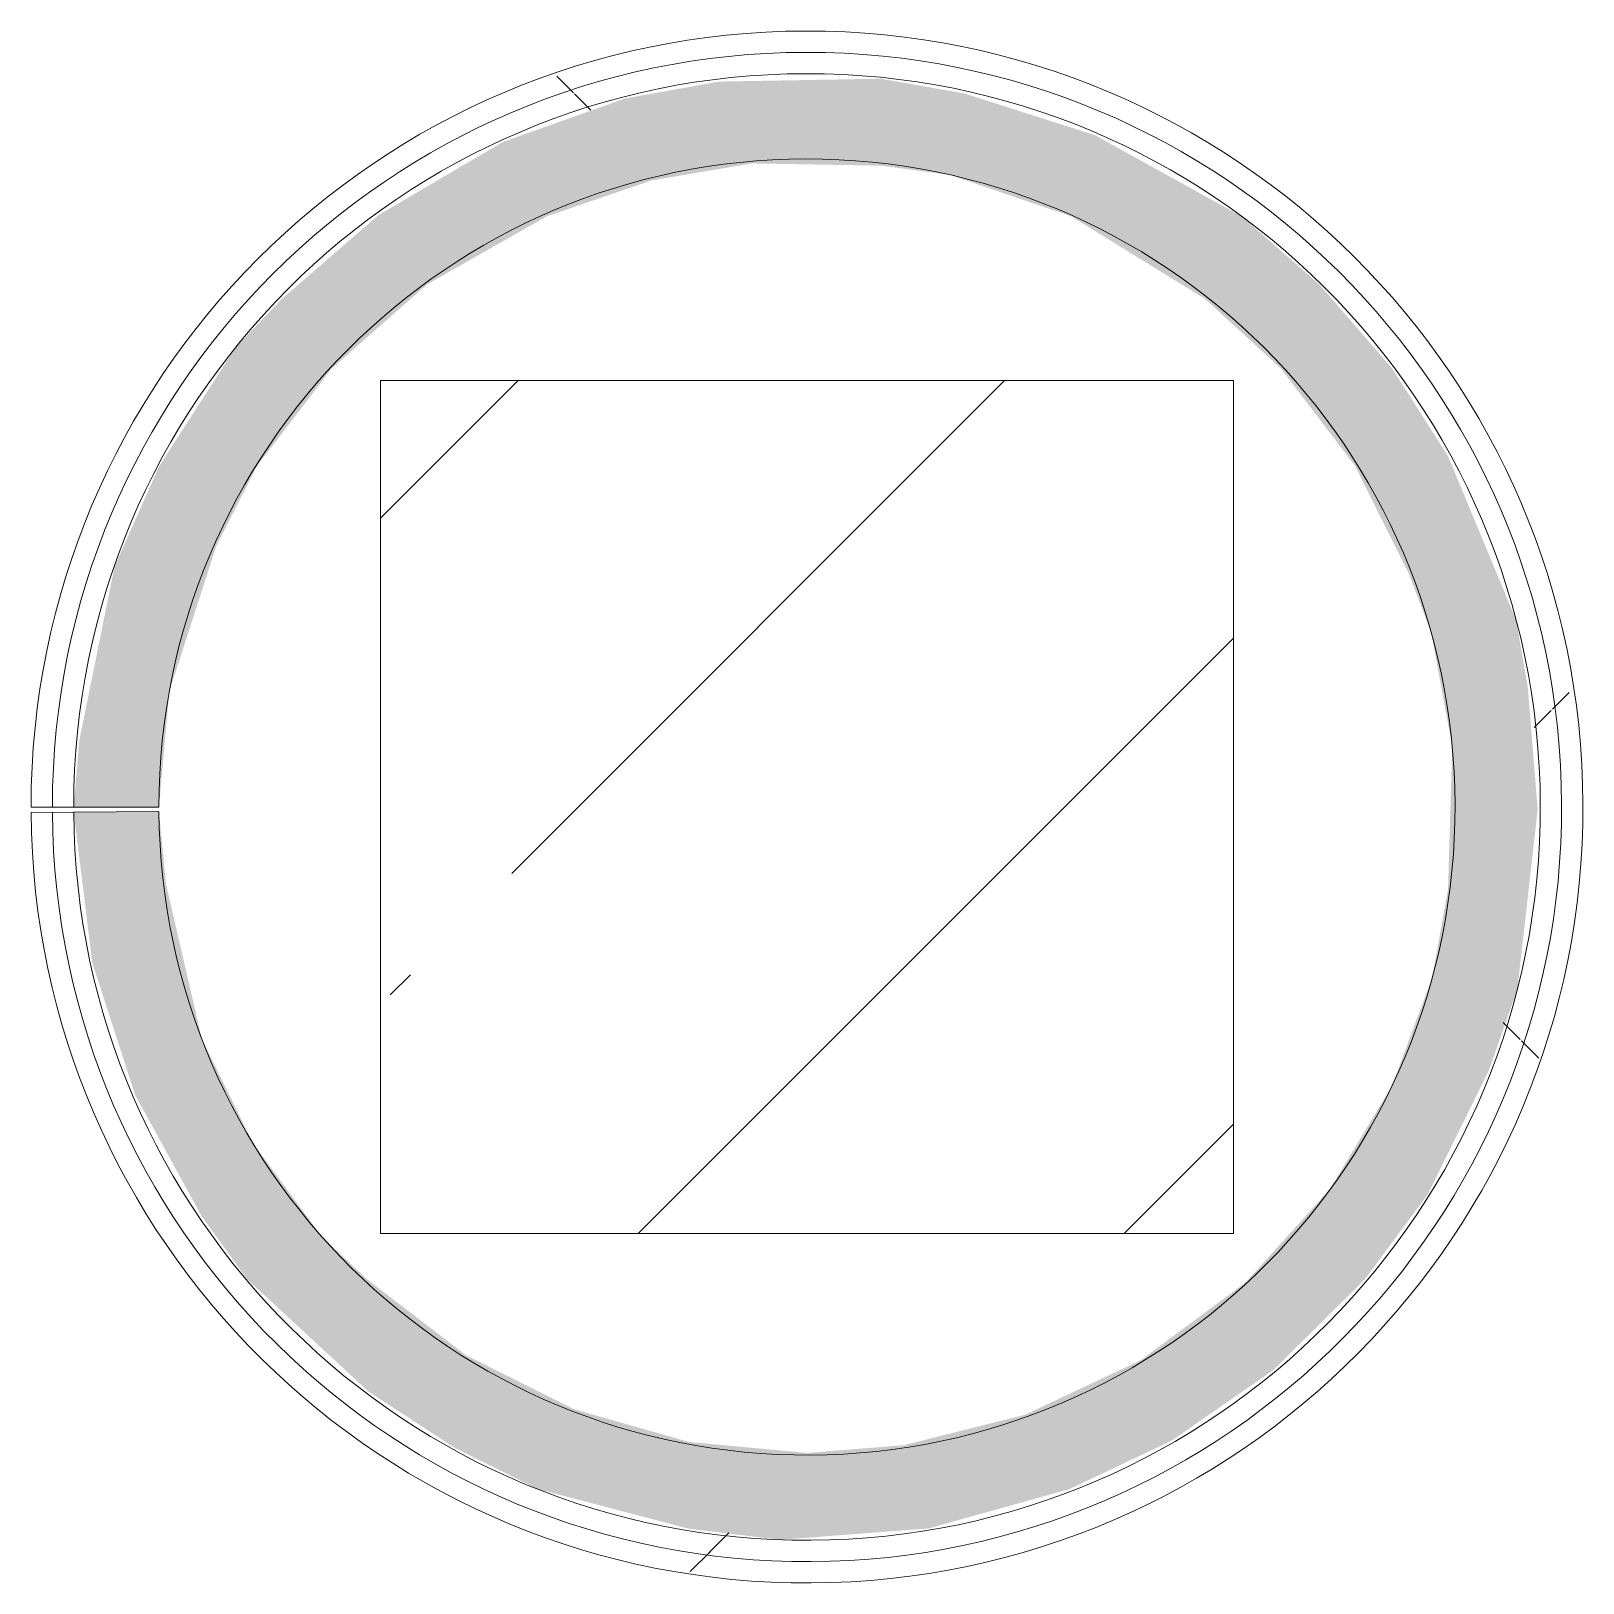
# Model space of a CAD drawing. Header units: millimetres. Extents: x 81425 to 274970, y -8553 to 29000.
# Drawn here: x 195965 to 196875, y 16565 to 17475 of the extents above; entities that cross this region are included whole.
import ezdxf

# ---------------------------------------------------------------- set-up
doc = ezdxf.new("R2010")
doc.units = ezdxf.units.MM
for name, color, linetype, lineweight in [('A-WALL', 7, 'Continuous', 9), ('I-WALL-3', 7, 'Continuous', 5), ('S-COLS-1', 7, 'Continuous', 5)]:
    doc.layers.add(name, color=color, linetype=linetype, lineweight=lineweight)
doc.layers.add('I-WALL-1', color=7, linetype='Continuous', lineweight=5, true_color=0xe7e7e7)
pattern_1 = [(45, (147960.1, 0), (-530.33, 530.33), []), (135, (147960.1, 0), (-530.33, -530.33), [])]

# ---------------------------------------------------------------- blocks, each defined once
blk = doc.blocks.new('BSC_Колонна _Прямоугольная - 500х500-22732503-1_8_3_птичка')
at = {"layer": 'S-COLS-1'}
h = blk.add_hatch(dxfattribs=at)
h.set_pattern_fill('FP_139', color=256, style=0, pattern_type=2)
h.set_pattern_definition([(45, (-48460, -17020), (-285.123, 285.123), []), (45, (-48174.88, -17020), (-285.123, 285.123), [504.031, -100.806, 16.764, -84.042])])
h.paths.add_polyline_path([(213.67, -250), (250, -250), (250, 250), (-250, 250), (-250, -250)])
for p, q in [((250, 250), (-250, 250)), ((-250, 250), (-250, -250)), ((250, -250), (250, 250)), ((-250, -250), (250, -250))]:
    blk.add_line(p, q, dxfattribs=at)

msp = doc.modelspace()

# ---------------------------------------------------------------- hatches: boundary and pattern name
at = {"layer": 'I-WALL-1'}
msp.add_hatch(color=256, dxfattribs=at).paths.add_polyline_path([(196404.13, 16590.3), (196491.23, 16596.94), (196573.85, 16620), (196633.75, 16648.33), (196693.43, 16689.74), (196747.19, 16743.04), (196784.04, 16792.8), (196820.08, 16865.85), (196836.62, 16913.24), (196848.54, 17018.52), (196842.69, 17090.58), (196835.85, 17129.71), (196795.96, 17225.71), (196763.22, 17277.12), (196720.52, 17326.42), (196674.82, 17366.41), (196588.94, 17413.92), (196512.19, 17438.45), (196463.33, 17447.05), (196368.46, 17445.35), (196313.25, 17435.41), (196241.62, 17409.88), (196169.01, 17367.22), (196112.16, 17317.94), (196085.32, 17289.88), (196040.28, 17220), (196014.05, 17161.03), (195993.39, 17058.98), (195990.09, 17020), (196040.08, 17020), (196046.17, 17087.78), (196073.67, 17172.95), (196097.59, 17220), (196141.36, 17277.12), (196197.3, 17326.42), (196267.58, 17366.41), (196328.84, 17387.37), (196387.84, 17397.38), (196463.33, 17396.06), (196503.89, 17390.64), (196574.9, 17366.41), (196653.49, 17317.94), (196697.98, 17277.12), (196741.44, 17220), (196772.97, 17156.81), (196786.06, 17122.28), (196798.43, 17055.37), (196795.96, 16972.03), (196786.77, 16920.32), (196763.11, 16856.51), (196726.5, 16795.69), (196677.19, 16741.11), (196615.5, 16695.46), (196548.04, 16663.68), (196476.9, 16645.79), (196420.08, 16641.23), (196350.62, 16647.73), (196283.27, 16666.95), (196220.08, 16698.59), (196162.13, 16743.04), (196135.49, 16768.19), (196095.14, 16822.99), (196065.21, 16884.1), (196044.2, 16974.92), (196040.09, 17017.31), (195990.09, 17016.95), (196000.97, 16928.75), (196026.16, 16851.11), (196065.21, 16779.9), (196091.82, 16743.04), (196162.96, 16677.22), (196213.68, 16644.12), (196262.05, 16620.09), (196350.62, 16596.85), (196371.13, 16594.34)])
at = {"layer": 'I-WALL-3'}
h = msp.add_hatch(dxfattribs=at)
h.set_pattern_fill('FP_199', color=256, style=0, pattern_type=2)
h.set_pattern_definition(pattern_1)
h.paths.add_polyline_path([(196384.96, 16566.36), (196492.66, 16572.38), (196567, 16591), (196633.75, 16620.02), (196691.47, 16656.56), (196740.89, 16698.85), (196798.58, 16770.26), (196827.59, 16820), (196852.93, 16881.69), (196869.28, 16948.38), (196872.16, 17055.37), (196860.07, 17129.71), (196835.85, 17200.99), (196801.73, 17264.92), (196754.34, 17326.42), (196700.42, 17376.42), (196641.88, 17415.58), (196568.65, 17448.43), (196503.89, 17465.75), (196436.44, 17473.48), (196350.23, 17468.07), (196282.82, 17452.32), (196219.56, 17427.1), (196151.9, 17385.9), (196100.62, 17342.52), (196044.56, 17274.29), (196012.64, 17220), (195983.93, 17144.85), (195971.09, 17092.59), (195965.09, 17020), (195977.58, 17020), (195984.24, 17095.89), (196014.59, 17193.36), (196044.56, 17251.76), (196094.93, 17317.94), (196136.11, 17358.34), (196196.71, 17401.12), (196286.51, 17440.21), (196350.92, 17455.63), (196420.43, 17461.26), (196503.89, 17452.95), (196578.71, 17431.42), (196647.36, 17397.83), (196703.55, 17357.83), (196760.3, 17300.47), (196795.96, 17251.11), (196825.53, 17195.67), (196849.96, 17121.35), (196860.87, 17055.37), (196861.12, 16984.08), (196838.93, 16882.06), (196812.62, 16818.73), (196766.49, 16747.21), (196728.45, 16704.18), (196670.71, 16656.66), (196604.87, 16619.19), (196534, 16593.62), (196476.9, 16581.3), (196371.13, 16581.79), (196301.05, 16595.38), (196234.06, 16620.09), (196162.96, 16661.8), (196113.66, 16702.64), (196065.21, 16757.87), (196026.16, 16821.31), (195996.78, 16896.24), (195984.47, 16942.21), (195971.81, 17016.82), (195965.09, 17016.77), (195979.99, 16910.6), (196003.85, 16840), (196035.18, 16779.94), (196077.56, 16722.42), (196137.97, 16664.91), (196196.81, 16625.17), (196262.05, 16594.75), (196331.82, 16574.92), (196371.13, 16568.59)])
h = msp.add_hatch(dxfattribs=at)
h.set_pattern_fill('FP_199', color=256, style=0, pattern_type=2)
h.set_pattern_definition(pattern_1)
h.paths.add_polyline_path([(196403.67, 16577.8), (196506.51, 16587.55), (196581.04, 16609.48), (196639.08, 16636.97), (196700.5, 16679.36), (196750.29, 16726.97), (196791.7, 16780.92), (196825.81, 16844.46), (196851, 16923.72), (196861, 17017.87), (196855.25, 17091.07), (196843.83, 17144.41), (196811.36, 17223.72), (196766.49, 17292.84), (196729.72, 17334.92), (196674.91, 17380.96), (196612.78, 17417.81), (196522.02, 17449.08), (196463.33, 17459.52), (196368.46, 17457.91), (196302.14, 17445.02), (196231.62, 17418.78), (196162.5, 17377.9), (196113.66, 17337.52), (196064.26, 17280.94), (196026.16, 17218.99), (195996.25, 17142.07), (195983.75, 17092.59), (195977.58, 17020), (195990.09, 17020.13), (196002.8, 17117.77), (196026.16, 17188.72), (196048.67, 17235.58), (196093.75, 17298.69), (196163.05, 17362.8), (196220.21, 17399.05), (196283.45, 17426.24), (196350.83, 17443.06), (196420.32, 17448.8), (196503.89, 17440.22), (196568.65, 17422.02), (196639.08, 17388.3), (196695.54, 17348.29), (196744.85, 17299.74), (196786.06, 17243.31), (196822.74, 17166.45), (196837.37, 17121.01), (196848.41, 17055.37), (196848.4, 16983.55), (196825.86, 16882.4), (196798.83, 16819.53), (196763.08, 16762.88), (196728.45, 16720.84), (196674.35, 16673.59), (196588.18, 16625.84), (196548.04, 16609.48), (196472.05, 16593.54), (196371.13, 16594.34), (196300.79, 16608.47), (196239.72, 16631.19), (196169.01, 16672.81), (196129.77, 16703.93), (196073.67, 16767.56), (196035.18, 16831.49), (196015.61, 16874.03), (195996.78, 16944.41), (195984.47, 17016.91), (195977.59, 17016.86), (195990.73, 16918.81), (196015.61, 16844.23), (196046.06, 16785.82), (196087.24, 16729.87), (196146.82, 16673.59), (196196.81, 16638.6), (196288.49, 16599.15), (196350.62, 16584.3), (196396.07, 16578.74)])

# ---------------------------------------------------------------- linework, layer by layer
at = {"layer": 'A-WALL'}
for radius in [442.5, 430]:
    msp.add_arc((196420.08, 17020), radius, 180.40614, 180, dxfattribs=at)
at = {"layer": 'I-WALL-3'}
for p, q in [((195965.08, 17020), (196040.08, 17020)), ((196040.09, 17017.31), (195965.09, 17016.77))]:
    msp.add_line(p, q, dxfattribs=at)
for radius in [455, 380]:
    msp.add_arc((196420.08, 17020), radius, 180.40614, 180, dxfattribs=at)

# ---------------------------------------------------------------- block references
at = {"layer": 'S-COLS-1'}
msp.add_blockref('BSC_Колонна _Прямоугольная - 500х500-22732503-1_8_3_птичка', (196420.08, 17020), dxfattribs=at)

doc.saveas('drawing.dxf')
